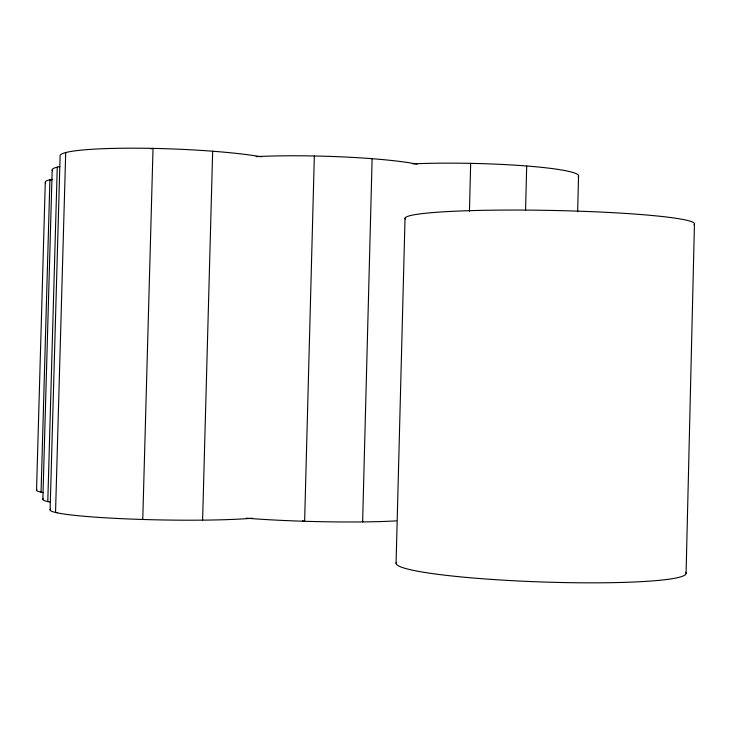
<?xml version="1.0" encoding="UTF-8"?>
<svg xmlns="http://www.w3.org/2000/svg" width="731" height="731" viewBox="0 0 731 731"><rect width="100%" height="100%" fill="white"/><g stroke="black" fill="none" stroke-linecap="round" stroke-linejoin="round"><path stroke-width="1.1" d="M686.08 573.332L694.45 223.969M372.125 158.718L362.622 521.916A113.643 8.388 1.3 0 0 362.823 521.313M396.074 563.418L405.029 218.213M469.448 211.314L470.663 163.36M525.571 210.418L526.685 166.001M577.664 211.734L578.532 176.381M142.764 519.476L153.026 148.384A113.36 11.605 1.8 0 0 151.189 148.868M202.606 520.143L212.666 151.198M314.339 155.986L304.635 521.267A111.761 8.142 1.6 0 1 302.46 520.847M36.55 490.099L45.285 182.357M41.064 492.173L49.918 179.78A94.226 7.803 2.2 0 1 51.983 179.817M42.855 499.246L52.184 170.113M47.789 501.603L57.256 167.152M50.101 509.754L60.106 156.041A110.363 10.892 2.1 0 1 136.679 148.192A110.363 10.892 2.1 0 1 261.195 156.799M65.708 152.624L55.538 512.477A107.95 7.392 1 0 0 57.548 512.541M412.869 163.863A106.763 10.298 1.2 0 1 526.594 165.992A106.763 10.298 1.2 0 1 578.194 176.865M256.106 156.617A108.243 10.618 1.6 0 1 417.136 164.155M252.378 518.215A110.628 7.877 1.1 0 1 123.402 518.745A110.628 7.877 1.1 0 1 50.567 509.196M396.366 520.883A108.499 7.675 1.4 0 1 246.365 518.188M43.44 492.621A96.428 5.958 1.1 0 1 36.998 489.688M45.706 182.96A96.227 8.242 2 0 1 52.321 179.296M50.357 502.124A103.044 6.817 1.1 0 1 43.312 498.761M52.605 170.798A102.806 9.43 2.1 0 1 59.851 166.604M685.705 572.346A145.085 13.578 2 0 1 541.305 581.949A145.085 13.578 2 0 1 396.421 562.468M405.321 218.98A144.738 10.709 1.1 0 1 550.571 210.418A144.738 10.709 1.1 0 1 694.039 224.728"/></g></svg>
